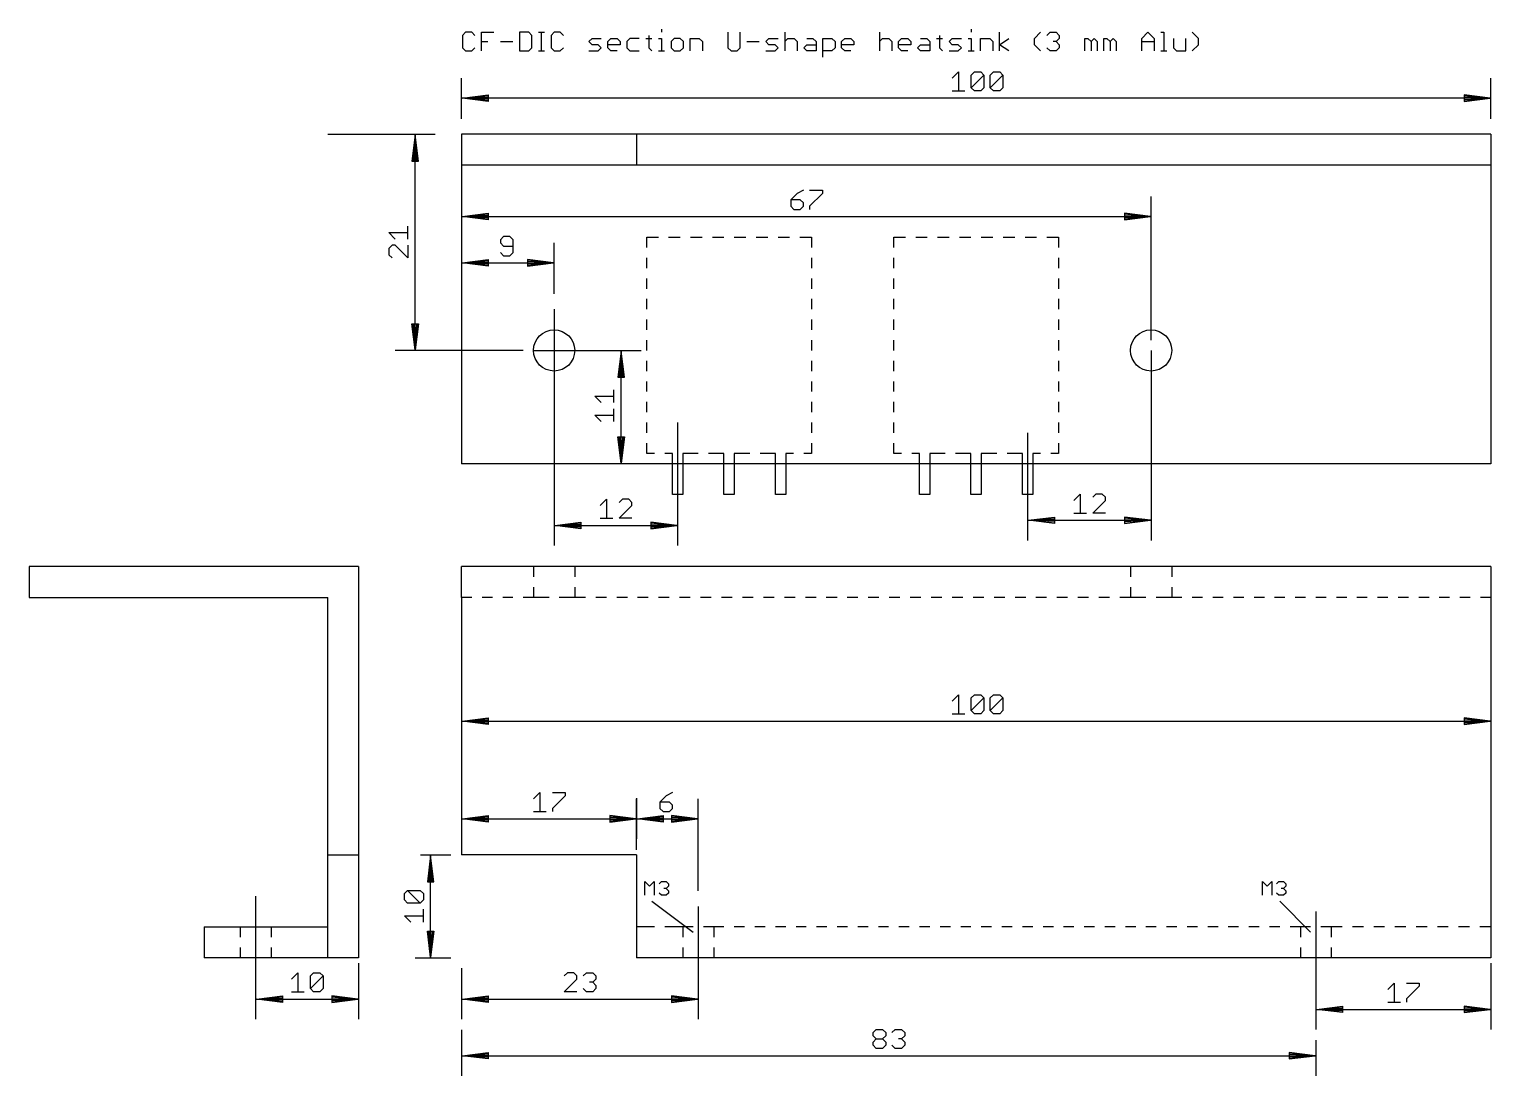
# Model space of a CAD drawing. Extents: x -55 to 231, y -301 to 164.
# Drawn here: x -42 to 100, y -301.4 to -199.8 of the extents above; entities that cross this region are included whole.
import ezdxf

# ---------------------------------------------------------------- set-up
doc = ezdxf.new("R2010")
doc.units = 0
for name, color, linetype in [('113', 140, 'CONTINUOUS'), ('27', 1, 'CONTINUOUS'), ('47', 7, 'CONTINUOUS')]:
    doc.layers.add(name, color=color, linetype=linetype)

msp = doc.modelspace()

# ---------------------------------------------------------------- linework, layer by layer
at = {"layer": '113'}
for p, q in [((0.4013, -200.1001), (0.1016, -200.3998)), ((1.0008, -200.1001), (0.4013, -200.1001)), ((1.3005, -200.3998), (1.0008, -200.1001)), ((1.9432, -201.8984), (1.9432, -200.1001)), ((1.9432, -200.1001), (3.1421, -200.1001)), ((5.6263, -200.1001), (5.6263, -201.8984)), ((6.5255, -200.1001), (5.6263, -200.1001)), ((6.8252, -200.3998), (6.5255, -200.1001)), ((7.4679, -200.1001), (8.0673, -200.1001)), ((7.7676, -201.8984), (7.7676, -200.1001)), ((8.9953, -200.1001), (8.6956, -200.3998)), ((9.5948, -200.1001), (8.9953, -200.1001)), ((9.8945, -200.3998), (9.5948, -200.1001)), ((19.4309, -199.8003), (19.4309, -200.1001)), ((25.8836, -200.1001), (25.8836, -201.5987)), ((27.0825, -201.5987), (27.0825, -200.1001)), ((31.4083, -200.1001), (31.4083, -201.8984)), ((40.6162, -200.1001), (40.6162, -201.8984)), ((49.5099, -199.8003), (49.5099, -200.1001)), ((52.2795, -201.8984), (52.2795, -200.1001)), ((55.6557, -200.6995), (56.2551, -200.1001)), ((56.8834, -200.3998), (57.1831, -200.1001)), ((57.1831, -200.1001), (57.7826, -200.1001)), ((57.7826, -200.1001), (58.0823, -200.3998)), ((66.0913, -200.6995), (66.6907, -200.1001)), ((66.6907, -200.1001), (67.2902, -200.6995)), ((67.9328, -200.1001), (68.2326, -200.1001)), ((68.2326, -200.1001), (68.2326, -201.8984)), ((71.6016, -200.6995), (71.0021, -200.1001)), ((0.1016, -200.3998), (0.1016, -201.5987)), ((0.1016, -201.5987), (0.4013, -201.8984)), ((1.0008, -201.8984), (1.3005, -201.5987)), ((1.9432, -200.9992), (2.5426, -200.9992)), ((3.7847, -200.9992), (4.9836, -200.9992)), ((6.5255, -201.8984), (6.8252, -201.5987)), ((6.8252, -201.5987), (6.8252, -200.3998)), ((8.6956, -200.3998), (8.6956, -201.5987)), ((8.6956, -201.5987), (8.9953, -201.8984)), ((9.5948, -201.8984), (9.8945, -201.5987)), ((12.3787, -200.9992), (12.6785, -200.6995)), ((12.6785, -201.299), (12.3787, -200.9992)), ((12.6785, -200.6995), (13.5776, -200.6995)), ((13.2779, -201.299), (12.6785, -201.299)), ((13.5776, -201.5987), (13.2779, -201.299)), ((13.2779, -201.8984), (13.5776, -201.5987)), ((14.2203, -200.9992), (14.52, -200.6995)), ((14.2203, -201.5987), (14.2203, -200.9992)), ((15.4192, -201.299), (14.2203, -201.299)), ((14.52, -201.8984), (14.2203, -201.5987)), ((14.52, -200.6995), (15.1195, -200.6995)), ((15.1195, -200.6995), (15.4192, -200.9992)), ((15.4192, -200.9992), (15.4192, -201.299)), ((16.3616, -200.6995), (16.0619, -200.9992)), ((16.0619, -200.9992), (16.0619, -201.5987)), ((16.0619, -201.5987), (16.3616, -201.8984)), ((17.2608, -200.6995), (16.3616, -200.6995)), ((17.9035, -200.6995), (18.5029, -200.6995)), ((18.2032, -200.3998), (18.2032, -201.5987)), ((18.2032, -201.5987), (18.5029, -201.8984)), ((19.1312, -200.6995), (19.4309, -200.6995)), ((19.4309, -200.6995), (19.4309, -201.8984)), ((20.6586, -200.6995), (20.3589, -200.9992)), ((20.3589, -200.9992), (20.3589, -201.5987)), ((20.3589, -201.5987), (20.6586, -201.8984)), ((21.2581, -200.6995), (20.6586, -200.6995)), ((21.5578, -200.9992), (21.2581, -200.6995)), ((21.2581, -201.8984), (21.5578, -201.5987)), ((21.5578, -201.5987), (21.5578, -200.9992)), ((22.2005, -201.8984), (22.2005, -200.6995)), ((22.2005, -200.6995), (23.0996, -200.6995)), ((23.0996, -200.6995), (23.3994, -200.9992)), ((23.3994, -200.9992), (23.3994, -201.8984)), ((25.8836, -201.5987), (26.1833, -201.8984)), ((26.7828, -201.8984), (27.0825, -201.5987)), ((27.7252, -200.9992), (28.9241, -200.9992)), ((29.5668, -200.9992), (29.8665, -200.6995)), ((29.8665, -201.299), (29.5668, -200.9992)), ((29.8665, -200.6995), (30.7656, -200.6995)), ((30.4659, -201.299), (29.8665, -201.299)), ((30.7656, -201.5987), (30.4659, -201.299)), ((30.4659, -201.8984), (30.7656, -201.5987)), ((31.4083, -200.9992), (31.708, -200.6995)), ((31.708, -200.6995), (32.3075, -200.6995)), ((32.3075, -200.6995), (32.6072, -200.9992)), ((32.6072, -200.9992), (32.6072, -201.8984)), ((33.2499, -201.5987), (33.5496, -201.299)), ((33.5496, -201.8984), (33.2499, -201.5987)), ((33.5496, -200.6995), (34.1491, -200.6995)), ((33.5496, -201.299), (34.4488, -201.299)), ((34.1491, -200.6995), (34.4488, -200.9992)), ((34.4488, -200.9992), (34.4488, -201.8984)), ((35.0915, -202.4978), (35.0915, -200.6995)), ((35.0915, -200.6995), (35.9906, -200.6995)), ((35.9906, -200.6995), (36.2904, -200.9992)), ((36.2904, -201.5987), (35.9906, -201.8984)), ((36.2904, -200.9992), (36.2904, -201.5987)), ((36.933, -200.9992), (37.2328, -200.6995)), ((36.933, -201.5987), (36.933, -200.9992)), ((38.1319, -201.299), (36.933, -201.299)), ((37.2328, -201.8984), (36.933, -201.5987)), ((37.2328, -200.6995), (37.8322, -200.6995)), ((37.8322, -200.6995), (38.1319, -200.9992)), ((38.1319, -200.9992), (38.1319, -201.299)), ((40.6162, -200.9992), (40.9159, -200.6995)), ((40.9159, -200.6995), (41.5154, -200.6995)), ((41.5154, -200.6995), (41.8151, -200.9992)), ((41.8151, -200.9992), (41.8151, -201.8984)), ((42.4578, -200.9992), (42.7575, -200.6995)), ((42.4578, -201.5987), (42.4578, -200.9992)), ((43.6566, -201.299), (42.4578, -201.299)), ((42.7575, -201.8984), (42.4578, -201.5987)), ((42.7575, -200.6995), (43.3569, -200.6995)), ((43.3569, -200.6995), (43.6566, -200.9992)), ((43.6566, -200.9992), (43.6566, -201.299)), ((44.2993, -201.5987), (44.5991, -201.299)), ((44.5991, -201.8984), (44.2993, -201.5987)), ((44.5991, -200.6995), (45.1985, -200.6995)), ((44.5991, -201.299), (45.4982, -201.299)), ((45.1985, -200.6995), (45.4982, -200.9992)), ((45.4982, -200.9992), (45.4982, -201.8984)), ((46.1409, -200.6995), (46.7403, -200.6995)), ((46.4406, -200.3998), (46.4406, -201.5987)), ((46.4406, -201.5987), (46.7403, -201.8984)), ((47.3686, -200.9992), (47.6683, -200.6995)), ((47.6683, -201.299), (47.3686, -200.9992)), ((47.6683, -200.6995), (48.5675, -200.6995)), ((48.2678, -201.299), (47.6683, -201.299)), ((48.5675, -201.5987), (48.2678, -201.299)), ((48.2678, -201.8984), (48.5675, -201.5987)), ((49.2102, -200.6995), (49.5099, -200.6995)), ((49.5099, -200.6995), (49.5099, -201.8984)), ((50.4379, -201.8984), (50.4379, -200.6995)), ((50.4379, -200.6995), (51.3371, -200.6995)), ((51.3371, -200.6995), (51.6368, -200.9992)), ((51.6368, -200.9992), (51.6368, -201.8984)), ((52.2795, -201.299), (53.1786, -200.6995)), ((53.1786, -201.8984), (52.2795, -201.299)), ((55.6557, -201.299), (55.6557, -200.6995)), ((56.2551, -201.8984), (55.6557, -201.299)), ((57.1831, -201.8984), (56.8834, -201.5987)), ((57.7826, -200.9992), (57.4829, -200.9992)), ((58.0823, -200.6995), (57.7826, -200.9992)), ((57.7826, -200.9992), (58.0823, -201.299)), ((58.0823, -201.5987), (57.7826, -201.8984)), ((58.0823, -200.3998), (58.0823, -200.6995)), ((58.0823, -201.299), (58.0823, -201.5987)), ((60.5665, -201.8984), (60.5665, -200.6995)), ((60.5665, -200.6995), (60.8663, -200.6995)), ((60.8663, -200.6995), (61.166, -200.9992)), ((61.166, -200.9992), (61.4657, -200.6995)), ((61.166, -200.9992), (61.166, -201.8984)), ((61.4657, -200.6995), (61.7654, -200.9992)), ((61.7654, -200.9992), (61.7654, -201.8984)), ((62.4081, -201.8984), (62.4081, -200.6995)), ((62.4081, -200.6995), (62.7078, -200.6995)), ((62.7078, -200.6995), (63.0076, -200.9992)), ((63.0076, -200.9992), (63.3073, -200.6995)), ((63.0076, -200.9992), (63.0076, -201.8984)), ((63.3073, -200.6995), (63.607, -200.9992)), ((63.607, -200.9992), (63.607, -201.8984)), ((66.0913, -201.8984), (66.0913, -200.6995)), ((66.0913, -200.9992), (67.2902, -200.9992)), ((67.2902, -200.6995), (67.2902, -201.8984)), ((69.1606, -200.6995), (69.1606, -201.5987)), ((69.1606, -201.5987), (69.4603, -201.8984)), ((70.3594, -201.8984), (70.3594, -200.6995)), ((71.0021, -201.8984), (71.6016, -201.299)), ((71.6016, -201.299), (71.6016, -200.6995)), ((0.4013, -201.8984), (1.0008, -201.8984)), ((5.6263, -201.8984), (6.5255, -201.8984)), ((7.4679, -201.8984), (8.0673, -201.8984)), ((8.9953, -201.8984), (9.5948, -201.8984)), ((12.3787, -201.8984), (13.2779, -201.8984)), ((15.1195, -201.8984), (14.52, -201.8984)), ((16.3616, -201.8984), (17.2608, -201.8984)), ((19.1312, -201.8984), (19.7306, -201.8984)), ((20.6586, -201.8984), (21.2581, -201.8984)), ((26.1833, -201.8984), (26.7828, -201.8984)), ((29.5668, -201.8984), (30.4659, -201.8984)), ((34.4488, -201.8984), (33.5496, -201.8984)), ((35.9906, -201.8984), (35.0915, -201.8984)), ((37.8322, -201.8984), (37.2328, -201.8984)), ((43.3569, -201.8984), (42.7575, -201.8984)), ((45.4982, -201.8984), (44.5991, -201.8984)), ((47.3686, -201.8984), (48.2678, -201.8984)), ((49.2102, -201.8984), (49.8096, -201.8984)), ((57.7826, -201.8984), (57.1831, -201.8984)), ((67.9328, -201.8984), (68.5323, -201.8984)), ((69.4603, -201.8984), (70.3594, -201.8984)), ((0, -210), (0, -213)), ((17, -210), (0, -210)), ((100, -210), (17, -210)), ((17, -210), (17, -213)), ((100, -210), (100, -213)), ((0, -213), (0, -242)), ((17, -213), (0, -213)), ((100, -213), (17, -213)), ((100, -213), (100, -242)), ((100, -242), (0, -242)), ((-42, -252), (-42, -255)), ((-10, -252), (-42, -252)), ((-10, -252), (-10, -280)), ((7, -252), (0, -252)), ((0, -255), (0, -252)), ((11, -252), (7, -252)), ((7, -252), (7, -253)), ((65, -252), (11, -252)), ((11, -252), (11, -253)), ((69, -252), (65, -252)), ((65, -252), (65, -253)), ((100, -252), (69, -252)), ((69, -252), (69, -253)), ((100, -252), (100, -255)), ((7, -254), (7, -255)), ((11, -254), (11, -255)), ((65, -254), (65, -255)), ((69, -254), (69, -255)), ((-42, -255), (-13, -255)), ((-13, -280), (-13, -255)), ((1, -255), (0, -255)), ((0, -255), (0, -280)), ((3, -255), (2, -255)), ((5, -255), (4, -255)), ((7, -255), (6, -255)), ((8.5, -255), (7, -255)), ((11, -255), (9.5, -255)), ((12.037, -255), (11, -255)), ((14.0741, -255), (13.037, -255)), ((16.1111, -255), (15.0741, -255)), ((18.1481, -255), (17.1111, -255)), ((20.1852, -255), (19.1481, -255)), ((22.2222, -255), (21.1852, -255)), ((24.2593, -255), (23.2222, -255)), ((26.2963, -255), (25.2593, -255)), ((28.3333, -255), (27.2963, -255)), ((30.3704, -255), (29.3333, -255)), ((32.4074, -255), (31.3704, -255)), ((34.4444, -255), (33.4074, -255)), ((36.4815, -255), (35.4444, -255)), ((38.5185, -255), (37.4815, -255)), ((40.5556, -255), (39.5185, -255)), ((42.5926, -255), (41.5556, -255)), ((44.6296, -255), (43.5926, -255)), ((46.6667, -255), (45.6296, -255)), ((48.7037, -255), (47.6667, -255)), ((50.7407, -255), (49.7037, -255)), ((52.7778, -255), (51.7407, -255)), ((54.8148, -255), (53.7778, -255)), ((56.8519, -255), (55.8148, -255)), ((58.8889, -255), (57.8519, -255)), ((60.9259, -255), (59.8889, -255)), ((62.963, -255), (61.9259, -255)), ((65, -255), (63.963, -255)), ((66.5, -255), (65, -255)), ((69, -255), (67.5, -255)), ((70, -255), (69, -255)), ((72, -255), (71, -255)), ((74, -255), (73, -255)), ((76, -255), (75, -255)), ((78, -255), (77, -255)), ((80, -255), (79, -255)), ((82, -255), (81, -255)), ((84, -255), (83, -255)), ((86, -255), (85, -255)), ((88, -255), (87, -255)), ((90, -255), (89, -255)), ((92, -255), (91, -255)), ((94, -255), (93, -255)), ((96, -255), (95, -255)), ((98, -255), (97, -255)), ((100, -255), (99, -255)), ((100, -255), (100, -287)), ((-13, -287), (-13, -280)), ((-13, -280), (-10, -280)), ((-10, -280), (-10, -290)), ((17, -280), (0, -280)), ((17, -280), (17, -287)), ((-25, -287), (-25, -290)), ((-25, -287), (-21.5, -287)), ((-21.5, -287), (-18.5, -287)), ((-21.5, -287), (-21.5, -288)), ((-18.5, -287), (-13, -287)), ((-18.5, -287), (-18.5, -288)), ((-13, -290), (-13, -287)), ((18.75, -287), (17, -287)), ((17, -287), (17, -290)), ((21.5, -287), (19.75, -287)), ((22.5, -287), (21.5, -287)), ((21.5, -287), (21.5, -288)), ((24.5, -287), (23.5, -287)), ((25.5, -287), (24.5, -287)), ((24.5, -287), (24.5, -288)), ((27.5, -287), (26.5, -287)), ((29.5, -287), (28.5, -287)), ((31.5, -287), (30.5, -287)), ((33.5, -287), (32.5, -287)), ((35.5, -287), (34.5, -287)), ((37.5, -287), (36.5, -287)), ((39.5, -287), (38.5, -287)), ((41.5, -287), (40.5, -287)), ((43.5, -287), (42.5, -287)), ((45.5, -287), (44.5, -287)), ((47.5, -287), (46.5, -287)), ((49.5, -287), (48.5, -287)), ((51.5, -287), (50.5, -287)), ((53.5, -287), (52.5, -287)), ((55.5, -287), (54.5, -287)), ((57.5, -287), (56.5, -287)), ((59.5, -287), (58.5, -287)), ((61.5, -287), (60.5, -287)), ((63.5, -287), (62.5, -287)), ((65.5, -287), (64.5, -287)), ((67.5, -287), (66.5, -287)), ((69.5, -287), (68.5, -287)), ((71.5, -287), (70.5, -287)), ((73.5, -287), (72.5, -287)), ((75.5, -287), (74.5, -287)), ((77.5, -287), (76.5, -287)), ((79.5, -287), (78.5, -287)), ((81.5, -287), (80.5, -287)), ((82.5, -287), (81.5, -287)), ((81.5, -287), (81.5, -288)), ((84.5, -287), (83.5, -287)), ((85.5625, -287), (84.5, -287)), ((84.5, -287), (84.5, -288)), ((87.625, -287), (86.5625, -287)), ((89.6875, -287), (88.625, -287)), ((91.75, -287), (90.6875, -287)), ((93.8125, -287), (92.75, -287)), ((95.875, -287), (94.8125, -287)), ((97.9375, -287), (96.875, -287)), ((100, -287), (98.9375, -287)), ((100, -287), (100, -290)), ((-21.5, -289), (-21.5, -290)), ((-18.5, -289), (-18.5, -290)), ((21.5, -289), (21.5, -290)), ((24.5, -289), (24.5, -290)), ((81.5, -289), (81.5, -290)), ((84.5, -289), (84.5, -290)), ((-21.5, -290), (-25, -290)), ((-18.5, -290), (-21.5, -290)), ((-13, -290), (-18.5, -290)), ((-10, -290), (-13, -290)), ((21.5, -290), (17, -290)), ((24.5, -290), (21.5, -290)), ((81.5, -290), (24.5, -290)), ((84.5, -290), (81.5, -290)), ((100, -290), (84.5, -290))]:
    msp.add_line(p, q, dxfattribs=at)
for centre in [(9, -231), (67, -231)]:
    msp.add_circle(centre, 2, dxfattribs=at)
at = {"layer": '27'}
for p, q in [((18, -220), (19.125, -220)), ((18, -221), (18, -220)), ((20.125, -220), (21.25, -220)), ((22.25, -220), (23.375, -220)), ((24.375, -220), (25.5, -220)), ((26.5, -220), (27.625, -220)), ((28.625, -220), (29.75, -220)), ((30.75, -220), (31.875, -220)), ((32.875, -220), (34, -220)), ((34, -220), (34, -221)), ((42, -220), (43.125, -220)), ((42, -221), (42, -220)), ((44.125, -220), (45.25, -220)), ((46.25, -220), (47.375, -220)), ((48.375, -220), (49.5, -220)), ((50.5, -220), (51.625, -220)), ((52.625, -220), (53.75, -220)), ((54.75, -220), (55.875, -220)), ((56.875, -220), (58, -220)), ((58, -220), (58, -221)), ((18, -223), (18, -222)), ((34, -222), (34, -223)), ((42, -223), (42, -222)), ((58, -222), (58, -223)), ((18, -225), (18, -224)), ((34, -224), (34, -225)), ((42, -225), (42, -224)), ((58, -224), (58, -225)), ((18, -227), (18, -226)), ((34, -226), (34, -227)), ((42, -227), (42, -226)), ((58, -226), (58, -227)), ((18, -229), (18, -228)), ((34, -228), (34, -229)), ((42, -229), (42, -228)), ((58, -228), (58, -229)), ((18, -231), (18, -230)), ((34, -230), (34, -231)), ((42, -231), (42, -230)), ((58, -230), (58, -231)), ((18, -233), (18, -232)), ((34, -232), (34, -233)), ((42, -233), (42, -232)), ((58, -232), (58, -233)), ((18, -235), (18, -234)), ((34, -234), (34, -235)), ((42, -235), (42, -234)), ((58, -234), (58, -235)), ((18, -237), (18, -236)), ((34, -236), (34, -237)), ((42, -237), (42, -236)), ((58, -236), (58, -237)), ((18, -239), (18, -238)), ((34, -238), (34, -239)), ((42, -239), (42, -238)), ((58, -238), (58, -239)), ((18, -241), (18, -240)), ((18.75, -241), (18, -241)), ((20.5, -241), (19.75, -241)), ((20.5, -245), (20.5, -241)), ((23, -241), (21.5, -241)), ((21.5, -241), (21.5, -245)), ((25.5, -241), (24, -241)), ((25.5, -245), (25.5, -241)), ((28, -241), (26.5, -241)), ((26.5, -241), (26.5, -245)), ((30.5, -241), (29, -241)), ((30.5, -245), (30.5, -241)), ((32.25, -241), (31.5, -241)), ((31.5, -241), (31.5, -245)), ((34, -241), (33.25, -241)), ((34, -240), (34, -241)), ((42, -241), (42, -240)), ((42.75, -241), (42, -241)), ((44.5, -241), (43.75, -241)), ((44.5, -245), (44.5, -241)), ((47, -241), (45.5, -241)), ((45.5, -241), (45.5, -245)), ((49.5, -241), (48, -241)), ((49.5, -245), (49.5, -241)), ((52, -241), (50.5, -241)), ((50.5, -241), (50.5, -245)), ((54.5, -241), (53, -241)), ((54.5, -245), (54.5, -241)), ((56.25, -241), (55.5, -241)), ((55.5, -241), (55.5, -245)), ((58, -241), (57.25, -241)), ((58, -240), (58, -241)), ((21.5, -245), (20.5, -245)), ((26.5, -245), (25.5, -245)), ((31.5, -245), (30.5, -245)), ((45.5, -245), (44.5, -245)), ((50.5, -245), (49.5, -245)), ((55.5, -245), (54.5, -245))]:
    msp.add_line(p, q, dxfattribs=at)
at = {"layer": '47'}
for p, q in [((47.6841, -204.561), (48.3005, -203.9446)), ((48.3005, -203.9446), (48.3005, -205.7938)), ((49.5256, -204.2528), (49.8338, -203.9446)), ((49.5256, -205.4856), (49.5256, -204.2528)), ((49.5256, -205.4856), (50.7584, -204.2528)), ((49.8338, -203.9446), (50.4502, -203.9446)), ((50.4502, -203.9446), (50.7584, -204.2528)), ((50.7584, -204.2528), (50.7584, -205.4856)), ((51.3672, -204.2528), (51.6754, -203.9446)), ((51.3672, -205.4856), (51.3672, -204.2528)), ((51.3672, -205.4856), (52.6, -204.2528)), ((51.6754, -203.9446), (52.2918, -203.9446)), ((52.2918, -203.9446), (52.6, -204.2528)), ((52.6, -204.2528), (52.6, -205.4856)), ((0, -208.5), (0, -204.55)), ((47.6841, -205.7938), (48.9169, -205.7938)), ((49.8338, -205.7938), (49.5256, -205.4856)), ((50.4502, -205.7938), (49.8338, -205.7938)), ((50.7584, -205.4856), (50.4502, -205.7938)), ((51.6754, -205.7938), (51.3672, -205.4856)), ((52.2918, -205.7938), (51.6754, -205.7938)), ((52.6, -205.4856), (52.2918, -205.7938)), ((100, -208.5), (100, -204.55)), ((0.065, -206.5), (2.6, -206.1808)), ((0.065, -206.5), (2.6, -206.24)), ((0.065, -206.5), (2.6, -206.37)), ((99.935, -206.5), (0.065, -206.5)), ((2.6, -206.8192), (0.065, -206.5)), ((2.6, -206.63), (0.065, -206.5)), ((2.6, -206.76), (0.065, -206.5)), ((2.6, -206.1808), (2.6, -206.8192)), ((99.935, -206.5), (97.4, -206.1808)), ((97.4, -206.1808), (97.4, -206.8192)), ((99.935, -206.5), (97.4, -206.24)), ((99.935, -206.5), (97.4, -206.37)), ((97.4, -206.8192), (99.935, -206.5)), ((97.4, -206.63), (99.935, -206.5)), ((97.4, -206.76), (99.935, -206.5)), ((-13, -210), (-2.55, -210)), ((-4.5, -210.065), (-4.8192, -212.6)), ((-4.5, -210.065), (-4.76, -212.6)), ((-4.5, -210.065), (-4.63, -212.6)), ((-4.5, -230.935), (-4.5, -210.065)), ((-4.1808, -212.6), (-4.5, -210.065)), ((-4.37, -212.6), (-4.5, -210.065)), ((-4.24, -212.6), (-4.5, -210.065)), ((-4.8192, -212.6), (-4.1808, -212.6)), ((0, -215), (0, -219.95)), ((32.5993, -215.7528), (31.9829, -216.3692)), ((33.2157, -215.4446), (32.5993, -215.7528)), ((33.8245, -215.4446), (35.0573, -215.4446)), ((35.0573, -215.7528), (33.8245, -216.9856)), ((35.0573, -215.4446), (35.0573, -215.7528)), ((31.9829, -216.3692), (31.9829, -216.9856)), ((32.9075, -216.3692), (31.9829, -216.3692)), ((31.9829, -216.9856), (32.2911, -217.2938)), ((33.2157, -216.6774), (32.9075, -216.3692)), ((32.9075, -217.2938), (33.2157, -216.9856)), ((33.2157, -216.9856), (33.2157, -216.6774)), ((33.8245, -216.9856), (33.8245, -217.2938)), ((67, -230), (67, -216.05)), ((0.065, -218), (2.6, -217.6808)), ((0.065, -218), (2.6, -217.74)), ((0.065, -218), (2.6, -217.87)), ((0.065, -218), (66.935, -218)), ((2.6, -218.3192), (0.065, -218)), ((2.6, -218.13), (0.065, -218)), ((2.6, -218.26), (0.065, -218)), ((2.6, -217.6808), (2.6, -218.3192)), ((32.2911, -217.2938), (32.9075, -217.2938)), ((66.935, -218), (64.4, -217.6808)), ((64.4, -217.6808), (64.4, -218.3192)), ((66.935, -218), (64.4, -217.74)), ((66.935, -218), (64.4, -217.87)), ((64.4, -218.3192), (66.935, -218)), ((64.4, -218.13), (66.935, -218)), ((64.4, -218.26), (66.935, -218)), ((-6.439, -220.1755), (-7.0554, -219.5591)), ((-7.0554, -219.5591), (-5.2062, -219.5591)), ((-5.2062, -220.1755), (-5.2062, -218.9427)), ((4.0855, -219.9446), (3.7773, -220.2528)), ((4.7019, -219.9446), (4.0855, -219.9446)), ((5.0101, -220.2528), (4.7019, -219.9446)), ((-6.7472, -220.7843), (-7.0554, -221.0925)), ((-7.0554, -221.0925), (-7.0554, -221.7089)), ((-6.439, -220.7843), (-6.7472, -220.7843)), ((-5.2062, -222.0171), (-6.439, -220.7843)), ((-5.2062, -220.7843), (-5.2062, -222.0171)), ((0, -220.5), (0, -224.45)), ((3.7773, -220.2528), (3.7773, -220.561)), ((3.7773, -220.561), (4.0855, -220.8692)), ((3.7773, -221.4856), (4.0855, -221.7938)), ((4.0855, -220.8692), (5.0101, -220.8692)), ((4.7019, -221.7938), (5.0101, -221.4856)), ((5.0101, -221.4856), (5.0101, -220.2528)), ((9, -225.5), (9, -220.55)), ((-7.0554, -221.7089), (-6.7472, -222.0171)), ((0.065, -222.5), (2.6, -222.1808)), ((0.065, -222.5), (2.6, -222.24)), ((0.065, -222.5), (2.6, -222.37)), ((0.065, -222.5), (8.935, -222.5)), ((2.6, -222.8192), (0.065, -222.5)), ((2.6, -222.63), (0.065, -222.5)), ((2.6, -222.76), (0.065, -222.5)), ((2.6, -222.1808), (2.6, -222.8192)), ((4.0855, -221.7938), (4.7019, -221.7938)), ((8.935, -222.5), (6.4, -222.1808)), ((6.4, -222.1808), (6.4, -222.8192)), ((8.935, -222.5), (6.4, -222.24)), ((8.935, -222.5), (6.4, -222.37)), ((6.4, -222.8192), (8.935, -222.5)), ((6.4, -222.63), (8.935, -222.5)), ((6.4, -222.76), (8.935, -222.5)), ((9, -227), (9, -249.95)), ((-4.5, -230.935), (-4.8192, -228.4)), ((-4.8192, -228.4), (-4.1808, -228.4)), ((-4.5, -230.935), (-4.76, -228.4)), ((-4.5, -230.935), (-4.63, -228.4)), ((-4.1808, -228.4), (-4.5, -230.935)), ((-4.37, -228.4), (-4.5, -230.935)), ((-4.24, -228.4), (-4.5, -230.935)), ((6, -231), (-6.45, -231)), ((7, -231), (17.45, -231)), ((15.5, -231.065), (15.1808, -233.6)), ((15.5, -231.065), (15.24, -233.6)), ((15.5, -231.065), (15.37, -233.6)), ((15.5, -241.935), (15.5, -231.065)), ((15.8192, -233.6), (15.5, -231.065)), ((15.63, -233.6), (15.5, -231.065)), ((15.76, -233.6), (15.5, -231.065)), ((67, -231), (67, -249.45)), ((15.1808, -233.6), (15.8192, -233.6)), ((13.561, -236.0639), (12.9446, -235.4475)), ((12.9446, -235.4475), (14.7938, -235.4475)), ((14.7938, -236.0639), (14.7938, -234.8311)), ((14.7938, -237.9055), (14.7938, -236.6727)), ((13.561, -237.9055), (12.9446, -237.2891)), ((12.9446, -237.2891), (14.7938, -237.2891)), ((21, -238), (21, -249.95)), ((15.5, -241.935), (15.1808, -239.4)), ((15.1808, -239.4), (15.8192, -239.4)), ((15.5, -241.935), (15.24, -239.4)), ((15.5, -241.935), (15.37, -239.4)), ((15.8192, -239.4), (15.5, -241.935)), ((15.63, -239.4), (15.5, -241.935)), ((15.76, -239.4), (15.5, -241.935)), ((55, -239), (55, -249.45)), ((16, -242), (13.55, -242)), ((13.4829, -246.061), (14.0993, -245.4446)), ((14.0993, -245.4446), (14.0993, -247.2938)), ((15.6327, -245.4446), (15.3245, -245.7528)), ((16.2491, -245.4446), (15.6327, -245.4446)), ((16.5573, -245.7528), (16.2491, -245.4446)), ((59.4829, -245.561), (60.0993, -244.9446)), ((60.0993, -244.9446), (60.0993, -246.7938)), ((61.6327, -244.9446), (61.3245, -245.2528)), ((61.3245, -246.7938), (62.5573, -245.561)), ((62.2491, -244.9446), (61.6327, -244.9446)), ((62.5573, -245.2528), (62.2491, -244.9446)), ((62.5573, -245.561), (62.5573, -245.2528)), ((15.3245, -247.2938), (16.5573, -246.061)), ((16.5573, -246.061), (16.5573, -245.7528)), ((59.4829, -246.7938), (60.7157, -246.7938)), ((62.5573, -246.7938), (61.3245, -246.7938)), ((9.065, -248), (11.6, -247.6808)), ((9.065, -248), (11.6, -247.74)), ((9.065, -248), (11.6, -247.87)), ((9.065, -248), (20.935, -248)), ((11.6, -248.3192), (9.065, -248)), ((11.6, -248.13), (9.065, -248)), ((11.6, -248.26), (9.065, -248)), ((11.6, -247.6808), (11.6, -248.3192)), ((13.4829, -247.2938), (14.7157, -247.2938)), ((16.5573, -247.2938), (15.3245, -247.2938)), ((20.935, -248), (18.4, -247.6808)), ((18.4, -247.6808), (18.4, -248.3192)), ((20.935, -248), (18.4, -247.74)), ((20.935, -248), (18.4, -247.87)), ((18.4, -248.3192), (20.935, -248)), ((18.4, -248.13), (20.935, -248)), ((18.4, -248.26), (20.935, -248)), ((55.065, -247.5), (57.6, -247.1808)), ((55.065, -247.5), (57.6, -247.24)), ((55.065, -247.5), (57.6, -247.37)), ((55.065, -247.5), (66.935, -247.5)), ((57.6, -247.8192), (55.065, -247.5)), ((57.6, -247.63), (55.065, -247.5)), ((57.6, -247.76), (55.065, -247.5)), ((57.6, -247.1808), (57.6, -247.8192)), ((66.935, -247.5), (64.4, -247.1808)), ((64.4, -247.1808), (64.4, -247.8192)), ((66.935, -247.5), (64.4, -247.24)), ((66.935, -247.5), (64.4, -247.37)), ((64.4, -247.8192), (66.935, -247.5)), ((64.4, -247.63), (66.935, -247.5)), ((64.4, -247.76), (66.935, -247.5)), ((0, -264), (0, -268.95)), ((47.6841, -265.061), (48.3005, -264.4446)), ((48.3005, -264.4446), (48.3005, -266.2938)), ((49.5256, -264.7528), (49.8338, -264.4446)), ((49.5256, -265.9856), (49.5256, -264.7528)), ((49.5256, -265.9856), (50.7584, -264.7528)), ((49.8338, -264.4446), (50.4502, -264.4446)), ((50.4502, -264.4446), (50.7584, -264.7528)), ((50.7584, -264.7528), (50.7584, -265.9856)), ((51.3672, -264.7528), (51.6754, -264.4446)), ((51.3672, -265.9856), (51.3672, -264.7528)), ((51.3672, -265.9856), (52.6, -264.7528)), ((51.6754, -264.4446), (52.2918, -264.4446)), ((52.2918, -264.4446), (52.6, -264.7528)), ((52.6, -264.7528), (52.6, -265.9856)), ((100, -264.5), (100, -268.95)), ((0.065, -267), (2.6, -266.6808)), ((0.065, -267), (2.6, -266.74)), ((0.065, -267), (2.6, -266.87)), ((2.6, -266.6808), (2.6, -267.3192)), ((47.6841, -266.2938), (48.9169, -266.2938)), ((49.8338, -266.2938), (49.5256, -265.9856)), ((50.4502, -266.2938), (49.8338, -266.2938)), ((50.7584, -265.9856), (50.4502, -266.2938)), ((51.6754, -266.2938), (51.3672, -265.9856)), ((52.2918, -266.2938), (51.6754, -266.2938)), ((52.6, -265.9856), (52.2918, -266.2938)), ((99.935, -267), (97.4, -266.6808)), ((97.4, -266.6808), (97.4, -267.3192)), ((99.935, -267), (97.4, -266.74)), ((99.935, -267), (97.4, -266.87)), ((0.065, -267), (99.935, -267)), ((2.6, -267.3192), (0.065, -267)), ((2.6, -267.13), (0.065, -267)), ((2.6, -267.26), (0.065, -267)), ((97.4, -267.3192), (99.935, -267)), ((97.4, -267.13), (99.935, -267)), ((97.4, -267.26), (99.935, -267)), ((0, -273.5), (0, -278.45)), ((6.9829, -274.561), (7.5993, -273.9446)), ((7.5993, -273.9446), (7.5993, -275.7938)), ((8.8245, -273.9446), (10.0573, -273.9446)), ((10.0573, -273.9446), (10.0573, -274.2528)), ((20.5101, -273.9446), (19.8937, -274.2528)), ((10.0573, -274.2528), (8.8245, -275.4856)), ((17, -274.5), (17, -278.45)), ((17, -279.5), (17, -274.55)), ((19.8937, -274.2528), (19.2773, -274.8692)), ((19.2773, -274.8692), (19.2773, -275.4856)), ((20.2019, -274.8692), (19.2773, -274.8692)), ((20.5101, -275.1774), (20.2019, -274.8692)), ((20.5101, -275.4856), (20.5101, -275.1774)), ((23, -283.5), (23, -274.55)), ((0.065, -276.5), (2.6, -276.1808)), ((0.065, -276.5), (2.6, -276.24)), ((0.065, -276.5), (2.6, -276.37)), ((0.065, -276.5), (16.935, -276.5)), ((2.6, -276.8192), (0.065, -276.5)), ((2.6, -276.63), (0.065, -276.5)), ((2.6, -276.76), (0.065, -276.5)), ((2.6, -276.1808), (2.6, -276.8192)), ((6.9829, -275.7938), (8.2157, -275.7938)), ((8.8245, -275.4856), (8.8245, -275.7938)), ((16.935, -276.5), (14.4, -276.1808)), ((14.4, -276.1808), (14.4, -276.8192)), ((16.935, -276.5), (14.4, -276.24)), ((16.935, -276.5), (14.4, -276.37)), ((14.4, -276.8192), (16.935, -276.5)), ((14.4, -276.63), (16.935, -276.5)), ((14.4, -276.76), (16.935, -276.5)), ((17.065, -276.5), (19.6, -276.1808)), ((17.065, -276.5), (19.6, -276.24)), ((17.065, -276.5), (19.6, -276.37)), ((17.065, -276.5), (22.935, -276.5)), ((19.6, -276.8192), (17.065, -276.5)), ((19.6, -276.63), (17.065, -276.5)), ((19.6, -276.76), (17.065, -276.5)), ((19.2773, -275.4856), (19.5855, -275.7938)), ((19.5855, -275.7938), (20.2019, -275.7938)), ((19.6, -276.1808), (19.6, -276.8192)), ((20.2019, -275.7938), (20.5101, -275.4856)), ((22.935, -276.5), (20.4, -276.1808)), ((20.4, -276.1808), (20.4, -276.8192)), ((22.935, -276.5), (20.4, -276.24)), ((22.935, -276.5), (20.4, -276.37)), ((20.4, -276.8192), (22.935, -276.5)), ((20.4, -276.63), (22.935, -276.5)), ((20.4, -276.76), (22.935, -276.5)), ((-4, -280), (-1.05, -280)), ((-3, -280.065), (-3.3192, -282.6)), ((-3, -280.065), (-3.26, -282.6)), ((-3, -280.065), (-3.13, -282.6)), ((-3, -289.935), (-3, -280.065)), ((-2.6808, -282.6), (-3, -280.065)), ((-2.87, -282.6), (-3, -280.065)), ((-2.74, -282.6), (-3, -280.065)), ((17.8138, -283.9238), (17.8138, -282.5751)), ((17.8138, -282.5751), (18.2634, -283.0246)), ((18.2634, -283.0246), (18.713, -282.5751)), ((18.713, -282.5751), (18.713, -283.9238)), ((19.195, -282.7998), (19.4198, -282.5751)), ((19.4198, -282.5751), (19.8694, -282.5751)), ((19.8694, -282.5751), (20.0942, -282.7998)), ((77.8138, -283.9238), (77.8138, -282.5751)), ((77.8138, -282.5751), (78.2634, -283.0246)), ((78.2634, -283.0246), (78.713, -282.5751)), ((78.713, -282.5751), (78.713, -283.9238)), ((79.195, -282.7998), (79.4198, -282.5751)), ((79.4198, -282.5751), (79.8694, -282.5751)), ((79.8694, -282.5751), (80.0942, -282.7998)), ((-20, -284), (-20, -295.95)), ((-5.5554, -283.7509), (-5.2472, -283.4427)), ((-5.5554, -284.3673), (-5.5554, -283.7509)), ((-5.2472, -283.4427), (-4.0144, -283.4427)), ((-4.0144, -284.6755), (-5.2472, -283.4427)), ((-4.0144, -283.4427), (-3.7062, -283.7509)), ((-3.7062, -283.7509), (-3.7062, -284.3673)), ((-3.3192, -282.6), (-2.6808, -282.6)), ((19.4198, -283.9238), (19.195, -283.699)), ((19.8694, -283.9238), (19.4198, -283.9238)), ((19.8694, -283.2494), (19.6446, -283.2494)), ((20.0942, -283.0246), (19.8694, -283.2494)), ((19.8694, -283.2494), (20.0942, -283.4742)), ((20.0942, -283.699), (19.8694, -283.9238)), ((20.0942, -282.7998), (20.0942, -283.0246)), ((20.0942, -283.4742), (20.0942, -283.699)), ((79.4198, -283.9238), (79.195, -283.699)), ((79.8694, -283.9238), (79.4198, -283.9238)), ((79.8694, -283.2494), (79.6446, -283.2494)), ((80.0942, -283.0246), (79.8694, -283.2494)), ((79.8694, -283.2494), (80.0942, -283.4742)), ((80.0942, -283.699), (79.8694, -283.9238)), ((80.0942, -282.7998), (80.0942, -283.0246)), ((80.0942, -283.4742), (80.0942, -283.699)), ((-5.2472, -284.6755), (-5.5554, -284.3673)), ((-4.0144, -284.6755), (-5.2472, -284.6755)), ((-3.7062, -284.3673), (-4.0144, -284.6755)), ((-3.7062, -286.5171), (-3.7062, -285.2843)), ((18.5, -284.5), (22.5, -287.5)), ((23, -285), (23, -295.95)), ((79.5, -284.5), (82.5, -287.5)), ((-4.939, -286.5171), (-5.5554, -285.9007)), ((-5.5554, -285.9007), (-3.7062, -285.9007)), ((83, -285.5), (83, -296.95)), ((-3, -289.935), (-3.3192, -287.4)), ((-3.3192, -287.4), (-2.6808, -287.4)), ((-3, -289.935), (-3.26, -287.4)), ((-3, -289.935), (-3.13, -287.4)), ((-2.6808, -287.4), (-3, -289.935)), ((-2.87, -287.4), (-3, -289.935)), ((-2.74, -287.4), (-3, -289.935)), ((-10, -290.5), (-10, -295.95)), ((-4.5, -290), (-1.05, -290)), ((0, -291), (0, -295.95)), ((100, -290.5), (100, -296.95)), ((-16.5171, -292.061), (-15.9007, -291.4446)), ((-15.9007, -291.4446), (-15.9007, -293.2938)), ((-14.6755, -291.7528), (-14.3673, -291.4446)), ((-14.6755, -292.9856), (-14.6755, -291.7528)), ((-14.6755, -292.9856), (-13.4427, -291.7528)), ((-14.3673, -291.4446), (-13.7509, -291.4446)), ((-13.7509, -291.4446), (-13.4427, -291.7528)), ((-13.4427, -291.7528), (-13.4427, -292.9856)), ((10.2911, -291.4446), (9.9829, -291.7528)), ((9.9829, -293.2938), (11.2157, -292.061)), ((10.9075, -291.4446), (10.2911, -291.4446)), ((11.2157, -291.7528), (10.9075, -291.4446)), ((11.2157, -292.061), (11.2157, -291.7528)), ((11.8245, -291.7528), (12.1327, -291.4446)), ((12.1327, -291.4446), (12.7491, -291.4446)), ((12.7491, -292.3692), (12.4409, -292.3692)), ((12.7491, -291.4446), (13.0573, -291.7528)), ((13.0573, -292.061), (12.7491, -292.3692)), ((12.7491, -292.3692), (13.0573, -292.6774)), ((13.0573, -291.7528), (13.0573, -292.061)), ((89.9829, -293.061), (90.5993, -292.4446)), ((90.5993, -292.4446), (90.5993, -294.2938)), ((91.8245, -292.4446), (93.0573, -292.4446)), ((93.0573, -292.4446), (93.0573, -292.7528)), ((-19.935, -294), (-17.4, -293.6808)), ((-19.935, -294), (-17.4, -293.74)), ((-19.935, -294), (-17.4, -293.87)), ((-17.4, -293.6808), (-17.4, -294.3192)), ((-16.5171, -293.2938), (-15.2843, -293.2938)), ((-14.3673, -293.2938), (-14.6755, -292.9856)), ((-13.7509, -293.2938), (-14.3673, -293.2938)), ((-13.4427, -292.9856), (-13.7509, -293.2938)), ((-10.065, -294), (-12.6, -293.6808)), ((-12.6, -293.6808), (-12.6, -294.3192)), ((-10.065, -294), (-12.6, -293.74)), ((-10.065, -294), (-12.6, -293.87)), ((0.065, -294), (2.6, -293.6808)), ((0.065, -294), (2.6, -293.74)), ((0.065, -294), (2.6, -293.87)), ((2.6, -293.6808), (2.6, -294.3192)), ((11.2157, -293.2938), (9.9829, -293.2938)), ((12.1327, -293.2938), (11.8245, -292.9856)), ((12.7491, -293.2938), (12.1327, -293.2938)), ((13.0573, -292.9856), (12.7491, -293.2938)), ((13.0573, -292.6774), (13.0573, -292.9856)), ((22.935, -294), (20.4, -293.6808)), ((20.4, -293.6808), (20.4, -294.3192)), ((22.935, -294), (20.4, -293.74)), ((22.935, -294), (20.4, -293.87)), ((93.0573, -292.7528), (91.8245, -293.9856)), ((-19.935, -294), (-10.065, -294)), ((-17.4, -294.3192), (-19.935, -294)), ((-17.4, -294.13), (-19.935, -294)), ((-17.4, -294.26), (-19.935, -294)), ((-12.6, -294.3192), (-10.065, -294)), ((-12.6, -294.13), (-10.065, -294)), ((-12.6, -294.26), (-10.065, -294)), ((0.065, -294), (22.935, -294)), ((2.6, -294.3192), (0.065, -294)), ((2.6, -294.13), (0.065, -294)), ((2.6, -294.26), (0.065, -294)), ((20.4, -294.3192), (22.935, -294)), ((20.4, -294.13), (22.935, -294)), ((20.4, -294.26), (22.935, -294)), ((83.065, -295), (85.6, -294.6808)), ((83.065, -295), (85.6, -294.74)), ((83.065, -295), (85.6, -294.87)), ((83.065, -295), (99.935, -295)), ((85.6, -295.3192), (83.065, -295)), ((85.6, -295.13), (83.065, -295)), ((85.6, -295.26), (83.065, -295)), ((85.6, -294.6808), (85.6, -295.3192)), ((89.9829, -294.2938), (91.2157, -294.2938)), ((91.8245, -293.9856), (91.8245, -294.2938)), ((99.935, -295), (97.4, -294.6808)), ((97.4, -294.6808), (97.4, -295.3192)), ((99.935, -295), (97.4, -294.74)), ((99.935, -295), (97.4, -294.87)), ((97.4, -295.3192), (99.935, -295)), ((97.4, -295.13), (99.935, -295)), ((97.4, -295.26), (99.935, -295)), ((0, -297), (0, -301.45)), ((39.9829, -297.2528), (40.2911, -296.9446)), ((39.9829, -297.561), (39.9829, -297.2528)), ((40.2911, -297.8692), (39.9829, -297.561)), ((39.9829, -298.1774), (40.2911, -297.8692)), ((39.9829, -298.4856), (39.9829, -298.1774)), ((40.2911, -296.9446), (40.9075, -296.9446)), ((40.2911, -297.8692), (40.9075, -297.8692)), ((40.9075, -296.9446), (41.2157, -297.2528)), ((41.2157, -297.561), (40.9075, -297.8692)), ((40.9075, -297.8692), (41.2157, -298.1774)), ((41.2157, -297.2528), (41.2157, -297.561)), ((41.2157, -298.1774), (41.2157, -298.4856)), ((41.8245, -297.2528), (42.1327, -296.9446)), ((42.1327, -296.9446), (42.7491, -296.9446)), ((42.7491, -297.8692), (42.4409, -297.8692)), ((42.7491, -296.9446), (43.0573, -297.2528)), ((43.0573, -297.561), (42.7491, -297.8692)), ((42.7491, -297.8692), (43.0573, -298.1774)), ((43.0573, -297.2528), (43.0573, -297.561)), ((43.0573, -298.1774), (43.0573, -298.4856)), ((83, -298), (83, -301.45)), ((0.065, -299.5), (2.6, -299.1808)), ((0.065, -299.5), (2.6, -299.24)), ((0.065, -299.5), (2.6, -299.37)), ((0.065, -299.5), (82.935, -299.5)), ((2.6, -299.8192), (0.065, -299.5)), ((2.6, -299.63), (0.065, -299.5)), ((2.6, -299.76), (0.065, -299.5)), ((2.6, -299.1808), (2.6, -299.8192)), ((40.2911, -298.7938), (39.9829, -298.4856)), ((40.9075, -298.7938), (40.2911, -298.7938)), ((41.2157, -298.4856), (40.9075, -298.7938)), ((42.1327, -298.7938), (41.8245, -298.4856)), ((42.7491, -298.7938), (42.1327, -298.7938)), ((43.0573, -298.4856), (42.7491, -298.7938)), ((82.935, -299.5), (80.4, -299.1808)), ((80.4, -299.1808), (80.4, -299.8192)), ((82.935, -299.5), (80.4, -299.24)), ((82.935, -299.5), (80.4, -299.37)), ((80.4, -299.8192), (82.935, -299.5)), ((80.4, -299.63), (82.935, -299.5)), ((80.4, -299.76), (82.935, -299.5))]:
    msp.add_line(p, q, dxfattribs=at)

doc.saveas('drawing.dxf')
